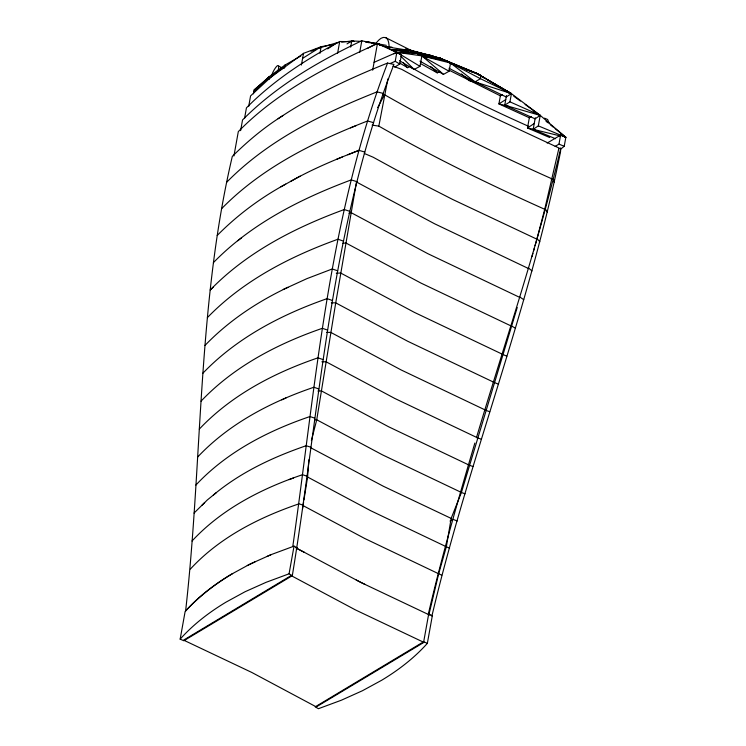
<?xml version="1.0" encoding="UTF-8"?>
<svg xmlns="http://www.w3.org/2000/svg" width="746" height="746" viewBox="0 0 746 746"><rect width="100%" height="100%" fill="white"/><g stroke="black" fill="none" stroke-linecap="round" stroke-linejoin="round"><path stroke-width="1.12" d="M232.631 573.59C215.361 583.876 199.229 596.185 185.605 611.011C202.716 459.704 197.27 305.459 232.304 156.418C247.709 141.143 264.457 127.146 282.865 115.621M558.838 148.613L560.759 148.212L560.544 151.634C529.212 309.515 468.796 459.676 431.878 616.14M303.958 499.876L307.594 477.03L308.816 459.816M295.481 547.443L297.29 547.993L294.036 546.137L271.106 554.632L250.069 564.06L230.98 574.485A429.081 218.419 10.2 0 0 185.139 611.468L180.159 639.135L183.805 640.749L292.311 575.66C320.426 404.388 330.114 227.726 393.935 64.436L387.575 63.056C349.538 78.302 312.098 95.777 278.062 118.763M292.768 546.604C315.931 384.134 328.24 217.636 387.575 63.056M303.23 504.445L303.594 502.161M302.466 509.033L302.857 506.739M296.106 547.928L360.7 582.384L428.885 614.713L438.667 573.777L446.341 546.762L451.153 518.405L461.42 492.463L517.22 307.511M233.927 155.961L238.31 131.622C277.148 91.879 327.363 66.226 377.439 43.622L401.441 54.654L399.753 64.072L394.755 67.065M240.622 130.625L242.534 119.975C276.421 85.725 318.598 61.265 361.819 40.741L359.712 52.444M244.529 118.493L246.441 107.853C273.493 80.577 305.841 59.316 339.71 41.496L351.263 41.664M248.67 106.547L250.581 95.908L270.388 77.612L303.501 53.348L321.153 46.709L331.168 44.844M253.454 93.837L254.162 89.884L269.632 76.894L269.241 79.104M278.155 70.749C280.813 57.834 271.749 72.511 271.749 75.831M284.394 68.156L284.944 65.098L300.862 55.969M301.393 65.051L303.501 53.348M319.969 53.311L321.153 46.709L302.596 58.374M337.612 53.199L339.71 41.496M350.667 47.129L351.776 40.965L361.698 41.384M372.664 70.189L377.439 43.622L380.553 45.18L377.439 43.622M180.168 639.135A429.081 218.419 10.2 0 1 226.001 602.153L245.089 591.727L266.126 582.3L289.066 573.805L294.036 546.137M390.046 63.569L395.221 61.293L396.844 52.313L385.048 46.569L376.161 43.66M399.483 60.668L414.142 69.443L419.998 66.347L421.882 55.875L410.682 50.625L405.358 48.956M419.961 61.153L443.516 74.376L449.073 71.243L450.547 63.037L439.916 58.141L407.642 49.395M391.892 47.138L385.048 46.588L410.682 50.635L439.916 58.132L476.619 73.341L480.993 75.57L480.433 78.684L475.081 81.892L448.999 68.278M500.547 94.817L498.906 103.908L529.334 117.765L531.264 116.469M506.469 95.535L504.744 105.177L535.078 118.847L540.225 115.378L565.841 137.311L564.218 146.291L560.759 149.069M555.453 138.728L533.194 129.338L538.332 125.869L540.216 115.416L504.744 105.177L509.947 101.838L511.42 93.651L497.088 85.771M423.7 641.719L428.68 614.051L432.326 615.702L427.346 643.369A429.081 218.419 10.2 0 1 381.504 680.352L362.388 690.759L341.379 700.205L318.439 708.7L315.185 706.844L423.7 641.719L427.346 643.369M529.567 116.488L527.487 128.004L549.746 137.544M535.264 117.784L533.194 129.338L560.209 135.931M555.136 146.384L558.978 144.127L560.675 134.737L565.841 137.311L555.015 128.554M537.167 238.067L544.711 209.29C488.238 183.982 432.624 156.735 378.828 126.121L387.873 78.908M544.711 209.29L558.968 148.016L484.117 113.084L448.038 94.761L401.702 69.35L392.955 66.161M474.857 443.04C458.165 499.792 441.697 556.675 428.279 614.294L430.078 615.217M560.759 148.212C537.885 246.115 505.117 341.286 476.489 437.566L481.347 439.198M311.39 440.606L316.742 419.774L335.728 302.867L356.467 182.005L434.564 223.763L528.625 268.597M531.991 256.605L532.905 253.342M533.511 251.16L534.434 247.886M535.041 245.714L536.878 239.168L452.813 199.536L418.04 181.763L373.168 157.229L364.309 153.452M377.653 107.666L384.507 94.705C438.844 125.748 494.971 153.489 552.133 178.928M375.993 43.249C378.287 40.489 381.439 36.461 385.514 37.542L414.394 52.071M190.379 569.067C219.483 537.502 258.843 517.519 298.997 503.83L303.547 505.294M194.035 513.08L207.313 499.969L216.433 492.565M201.998 505.219L204.656 502.59M192.03 541.009C221.73 509.014 261.585 488.546 302.484 474.708L307.138 476.228M195.89 485.068C226.672 452.132 267.739 430.899 309.972 416.538L314.793 418.18M197.597 457.093C229.097 423.681 270.817 401.861 313.889 387.249L318.803 388.946M199.285 429.127C231.484 395.082 274.052 372.832 317.983 357.828L323.018 359.572M253.864 91.572L269.231 76.661L284.944 65.079L268.812 78.992L269.231 76.651L254.134 90.024M201.028 401.171C234.002 366.435 277.531 343.775 322.365 328.296L327.466 330.068M202.865 373.242C236.762 337.845 281.261 314.644 327.093 298.633L332.334 300.479M205.01 345.407C228.593 320.911 257.323 301.785 287.975 287.303M213.431 286.958L210.176 290.054C246.954 252.083 295.118 227.549 344.242 209.533L349.902 211.37M207.369 317.647C243.168 280.655 289.98 256.512 337.957 239.233L343.44 241.098M221.562 208.731C261.799 167.542 314.542 141.637 367.554 120.973L373.615 122.67M217.189 235.503C237.312 215.1 260.55 197.839 285.699 184.131M213.384 262.667C251.262 223.725 300.852 198.678 351.217 179.898L356.998 181.688M226.607 182.332C268.14 139.978 322.598 113.551 377.038 91.861L383.257 93.418M253.845 91.683L269.623 76.95M213.375 495.027C240.454 472.321 272.971 457.121 306.186 445.716L310.933 447.255M237.778 240.781L241.592 237.778M534.248 123.482L527.487 128.004L535.236 129.608M280.31 69.9L285.168 66.692M327.662 48.891L337.08 42.699L339.346 42.429M502.319 94.583L500.361 95.824L448.831 70.049M505.751 99.572L498.906 103.908L509.042 106.454M347.011 43.911L351.776 40.974L354.005 41.366L351.776 40.965M449.987 521.062L452.906 519.309L457.195 520.997M461.364 73.957L469.048 80.587L470.81 79.542M547.154 143.055L560.6 135.138L565.841 137.311L538.332 125.869M420.38 63.513L437.268 72.866L439.991 71.336M290.502 181.474C312.332 169.072 335.588 159.392 358.966 150.338L364.859 152.1M367.293 48.546L376.171 43.641L379.434 44.154M280.897 186.798L300.106 176.149M399.67 63.018L407.614 67.69L409.507 66.664M247.28 565.58L255.048 561.831M393.767 53.852L396.844 52.313L417.042 53.348L439.916 58.141L476.619 73.332L511.42 93.642L506.217 96.98L475.081 81.892L450.547 63.046L439.916 58.16L444.97 60.771M283.256 289.467L306.867 278.659L332.259 268.961L337.621 270.807M281.718 399.865L286.072 397.907M267.105 556.423L271.124 554.623M374.082 62.31L396.844 52.313L421.882 55.875L445.977 60.687L451.992 63.83M311.054 51.269L316.211 49.143M318.262 48.294L337.08 42.699M350.489 127.902L356.178 125.598M336.754 159.234L342.311 157.014M347.86 154.786L358.966 150.338M289.075 479.641L293.551 477.99M551.219 179.516L553.392 178.9L554.241 182.21M382.465 95.264L384.507 94.705M348.923 213.197L351.096 212.638L427.738 253.631L519.123 297.104M314.532 420.063L316.742 419.774L382.4 454.808L461.42 492.463M341.603 42.168L351.776 40.974M342.535 243.355L345.874 242.972L421.052 283.126L511.635 326.216M317.927 391.072L321.386 390.876L388.526 426.721L469.365 465.224M336.269 273.176L340.717 273.045L414.31 312.341L502.972 354.509M321.88 361.801L326.058 361.773L394.783 398.448L477.543 437.837M331.327 302.82L335.728 302.867L407.717 341.267L494.374 382.521M326.534 332.352L330.842 332.427L401.171 369.969L485.87 410.291M544.496 118.138L547.648 119.5L549.41 123.845M445.977 60.678L417.042 53.348L391.734 49.572L410.682 50.625L431.757 55.661L439.282 58.785M372.077 125.114L378.828 126.121M391.743 49.544L417.042 53.339L449.073 71.243M431.757 55.661L434.769 57.274L431.757 55.661L428.633 55.139L431.757 55.67M386.335 45.347L365.018 41.496L369.177 42.792M365.018 41.496L377.644 43.688M361.81 40.76L377.98 44.462M469.048 80.587L478.857 83.393M470.791 70.926L472.777 72.101L465.886 69.443L472.815 72.064M475.081 81.892L511.42 93.642L476.619 73.341L450.547 63.046L421.891 55.857L443.516 74.376M468.329 464.945L473.085 466.539M484.863 409.992L489.74 411.727M460.478 492.164L465.019 493.796M493.395 382.204L498.235 384.059M480.993 75.579L450.547 63.046L480.433 78.684L511.42 93.642L487.474 79.785L509.089 92.849M558.978 144.127L564.218 146.291M445.567 546.426L449.605 548.17M502.067 354.098L506.804 356.196M509.947 101.838L540.225 115.378L511.42 93.651M439.916 58.141L452.477 63.83M454.566 64.781L457.708 66.198M528.989 126.484C488.565 108.496 448.831 88.923 410.384 67.009M451.153 518.405L383.341 486.252L310.728 447.74M446.341 546.762L370.557 510.646L307.594 477.03M438.667 573.777L364.617 538.435L303.044 505.592M438.023 573.404L441.725 575.222M356.28 580.034L365.139 584.491M296.889 548.515L304.508 552.404M540.225 115.378L525.128 104.459M510.898 325.676L515.327 328.1M410.682 50.625L412.669 51.726M278.976 66.17L282.165 67.989M385.514 37.542C388.554 39.072 388.825 43.035 389.086 46.019M289.066 573.805L292.311 575.66M419.998 66.347L396.844 52.313L401.367 55.092M395.221 61.293L399.753 64.072M519.664 296.899L523.739 299.687M513.808 96.262L520.41 101.046M533.381 111.173L535.19 112.534M546.007 121.262L547.806 122.717M550.511 124.908L553.215 127.1M528.392 267.907L531.973 270.91M430.796 66.627L437.268 72.866M400.956 56.388L414.142 69.443M537.101 238.683L539.824 241.788M403.082 62.505L407.614 67.69M545.41 209.02L547.34 212.228M291.126 575.595L183.6 640.124L251.756 672.435L316.313 706.9L423.905 642.381L355.721 610.051L291.126 575.595M507.205 91.488L504.38 90.322L509.005 92.84L507.196 91.506M485.497 78.61L476.619 73.341L485.497 78.6"/></g></svg>
